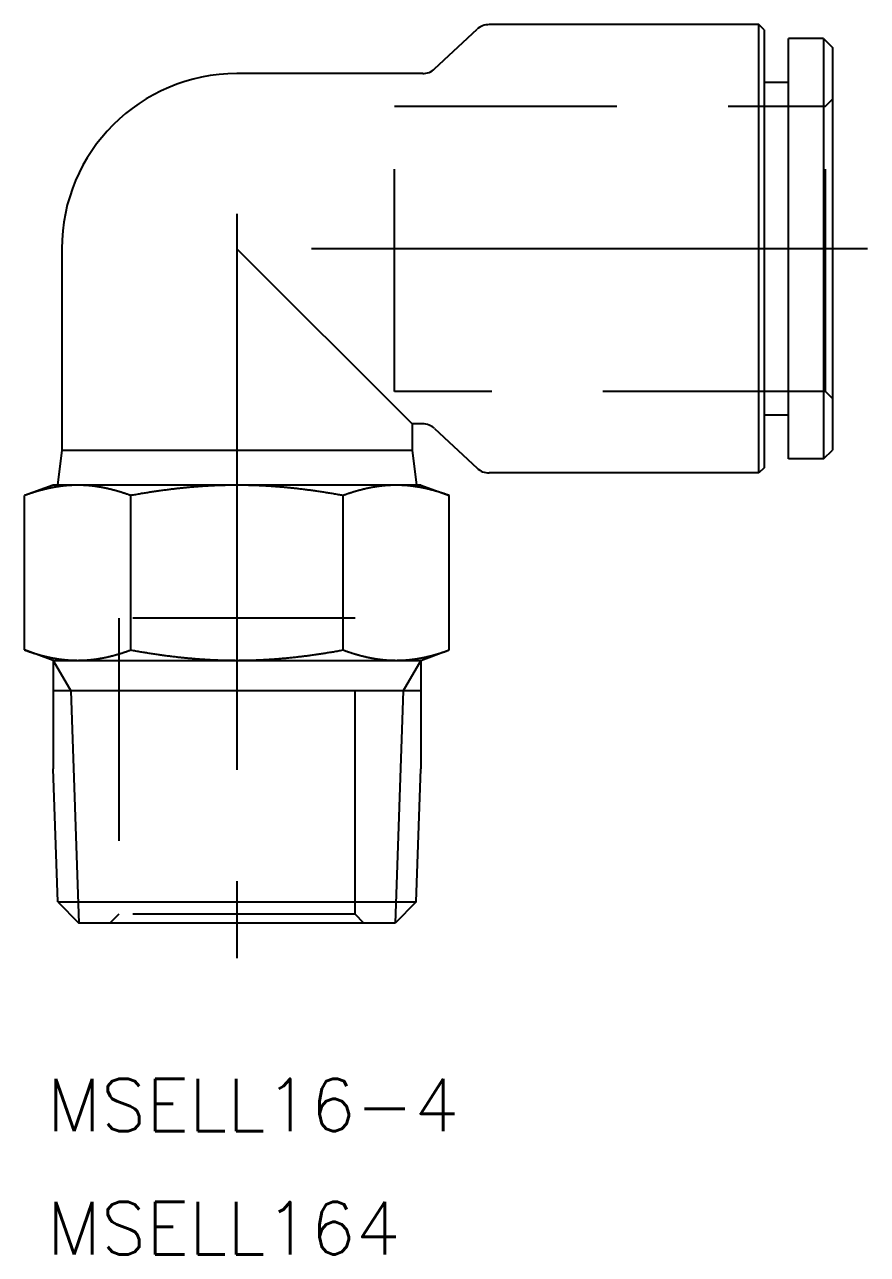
# Model space of a CAD drawing. Extents: x -12.1 to 87.1, y -18.9 to 53.3.
# Drawn here: x -12.1 to 36, y -18.9 to 51.3 of the extents above; entities that cross this region are included whole.
import ezdxf

# ---------------------------------------------------------------- set-up
doc = ezdxf.new("R2010")
doc.units = 0
doc.linetypes.add('CENTER', pattern=[50.8, 31.75, -6.35, 6.35, -6.35])
doc.linetypes.add('DASHED', pattern=[19.05, 12.7, -6.35])
doc.layers.get('0').update_dxf_attribs({"linetype": 'CONTINUOUS'})
doc.layers.add('CENTER', color=1, linetype='CENTER')
doc.styles.get("Standard").update_dxf_attribs({"font": 'txt.shx', "height": 3, "bigfont": 'bigfont.shx'})

msp = doc.modelspace()

# ---------------------------------------------------------------- linework, layer by layer
at = {"color": 7, "linetype": 'CONTINUOUS'}
for p, q in [((29.8, 51.3), (14.39416, 51.3)), ((29.8, 25.7), (29.8, 51.3)), ((30.1, 51), (29.8, 51.3)), ((11.28816, 48.76894), (13.71184, 51.03106)), ((30.1, 51), (30.1, 26)), ((31.5, 26.5), (31.5, 50.5)), ((33.5, 50.5), (31.5, 50.5)), ((33.5, 50.5), (33.5, 26.5)), ((33.5, 50.5), (34, 50)), ((34, 50), (34, 27)), ((10.60584, 48.5), (0, 48.5)), ((31.5, 48), (30.1, 48)), ((-10, 38.5), (-10, 27)), ((10, 28.5), (0, 38.5)), ((31.5, 29), (30.1, 29)), ((10, 28.5), (10, 27)), ((10.60584, 28.5), (10, 28.5)), ((11.28816, 28.23106), (13.71184, 25.96894)), ((-10, 27), (-10.25, 25)), ((-10, 27), (10, 27)), ((10, 27), (10.25, 25)), ((33.5, 26.5), (34, 27)), ((30.1, 26), (29.8, 25.7)), ((33.5, 26.5), (31.5, 26.5)), ((29.8, 25.7), (14.39416, 25.7)), ((-10.5, 25), (-12.12436, 24.40878)), ((10.5, 25), (-10.5, 25)), ((10.5, 25), (12.12436, 24.40878)), ((-12.12436, 15.59122), (-12.12436, 24.40878)), ((-6.06218, 15.59122), (-6.06218, 24.40878)), ((6.06218, 15.59122), (6.06218, 24.40878)), ((12.12436, 15.59122), (12.12436, 24.40878)), ((-10.5, 15), (-12.12436, 15.59122)), ((10.5, 15), (12.12436, 15.59122)), ((-10.5, 15), (10.5, 15)), ((-10.5, 15), (-10.5, 8.80432)), ((10.5, 15), (10.5, 8.80432)), ((10.5, 13.25665), (-10.5, 13.25665)), ((-10.23459, 1.20406), (-10.5, 8.80432)), ((10.23459, 1.20406), (10.5, 8.80432)), ((-10.2346, 1.20406), (-9.03055, 0)), ((-10.23459, 1.20406), (10.23459, 1.20406)), ((10.2346, 1.20406), (9.03055, 0)), ((9.03055, 0), (-9.03055, 0))]:
    msp.add_line(p, q, dxfattribs=at)
at = {"color": 3, "linetype": 'DASHED'}
for p, q in [((33.6, 46.65), (34, 47.05)), ((9, 30.35), (9, 46.65)), ((9, 46.65), (33.6, 46.65)), ((33.6, 30.35), (33.6, 46.65)), ((33.6, 30.35), (9, 30.35)), ((34, 29.95), (33.6, 30.35)), ((-6.75, 17.4), (-6.75, 0.5)), ((6.75, 17.4), (-6.75, 17.4)), ((6.75, 0.5), (6.75, 17.4)), ((-6.75, 0.5), (-7.25, 0)), ((6.75, 0.5), (-6.75, 0.5)), ((7.25, 0), (6.75, 0.5))]:
    msp.add_line(p, q, dxfattribs=at)
at = {"color": 3, "linetype": 'CONTINUOUS'}
for p, q in [((-10.5, 15), (-9.49348, 13.25665)), ((10.5, 15), (9.49348, 13.25665)), ((-9.49348, 13.25665), (-9.03055, 0)), ((9.49348, 13.25665), (9.03055, 0))]:
    msp.add_line(p, q, dxfattribs=at)
at = {"color": 7}
for points in [[(-9.09327, 25, 0), (-9.12439, 24.9999, 0), (-9.15548, 24.9997, 0), (-9.18654, 24.9994, 0), (-9.21757, 24.9989, 0), (-9.24858, 24.9983, 0), (-9.27956, 24.9976, 0), (-9.31051, 24.9967, 0), (-9.34145, 24.9957, 0), (-9.37236, 24.9946, 0), (-9.40326, 24.9933, 0), (-9.43413, 24.992, 0), (-9.46499, 24.9904, 0), (-9.49584, 24.9888, 0), (-9.52668, 24.987, 0), (-9.5575, 24.9851, 0), (-9.58832, 24.983, 0), (-9.61912, 24.9809, 0), (-9.64992, 24.9786, 0), (-9.68072, 24.9761, 0), (-9.71151, 24.9736, 0), (-9.7423, 24.9709, 0), (-9.7731, 24.9681, 0), (-9.80389, 24.9651, 0), (-9.83469, 24.9621, 0), (-9.86549, 24.9589, 0), (-9.89629, 24.9556, 0), (-9.92711, 24.9521, 0), (-9.95793, 24.9485, 0), (-9.98877, 24.9448, 0), (-10.0196, 24.941, 0), (-10.0505, 24.937, 0), (-10.0814, 24.9329, 0), (-10.1122, 24.9287, 0), (-10.1432, 24.9243, 0), (-10.1741, 24.9199, 0), (-10.205, 24.9152, 0), (-10.236, 24.9105, 0), (-10.267, 24.9057, 0), (-10.298, 24.9007, 0), (-10.3291, 24.8955, 0), (-10.3602, 24.8903, 0), (-10.3913, 24.8849, 0), (-10.4224, 24.8794, 0), (-10.4536, 24.8738, 0), (-10.4848, 24.868, 0), (-10.5161, 24.8621, 0), (-10.5474, 24.8561, 0), (-10.5787, 24.85, 0), (-10.61, 24.8437, 0), (-10.6415, 24.8373, 0), (-10.6729, 24.8308, 0), (-10.7044, 24.8241, 0), (-10.736, 24.8173, 0), (-10.7675, 24.8104, 0), (-10.7992, 24.8033, 0), (-10.8309, 24.7961, 0), (-10.8626, 24.7888, 0), (-10.8944, 24.7813, 0), (-10.9263, 24.7738, 0), (-10.9582, 24.766, 0), (-10.9902, 24.7582, 0), (-11.0222, 24.7502, 0), (-11.0543, 24.7421, 0), (-11.0865, 24.7338, 0), (-11.1187, 24.7254, 0), (-11.151, 24.7169, 0), (-11.1834, 24.7083, 0), (-11.2158, 24.6995, 0), (-11.2483, 24.6905, 0), (-11.2809, 24.6815, 0), (-11.3136, 24.6723, 0), (-11.3463, 24.6629, 0), (-11.3791, 24.6535, 0), (-11.412, 24.6438, 0), (-11.445, 24.6341, 0), (-11.478, 24.6242, 0), (-11.5112, 24.6142, 0), (-11.5444, 24.604, 0), (-11.5777, 24.5937, 0), (-11.6112, 24.5832, 0), (-11.6447, 24.5726, 0), (-11.6783, 24.5619, 0), (-11.7119, 24.551, 0), (-11.7457, 24.5399, 0), (-11.7796, 24.5288, 0), (-11.8136, 24.5174, 0), (-11.8477, 24.506, 0), (-11.8819, 24.4943, 0), (-11.9162, 24.4826, 0), (-11.9506, 24.4706, 0), (-11.9851, 24.4586, 0), (-12.0198, 24.4464, 0), (-12.0545, 24.434, 0), (-12.0894, 24.4215, 0), (-12.1244, 24.4088, 0)], [(-6.06218, 24.4088, 0), (-6.09716, 24.4215, 0), (-6.13202, 24.434, 0), (-6.16677, 24.4464, 0), (-6.2014, 24.4586, 0), (-6.23592, 24.4706, 0), (-6.27033, 24.4826, 0), (-6.30463, 24.4943, 0), (-6.33883, 24.506, 0), (-6.37292, 24.5174, 0), (-6.40691, 24.5288, 0), (-6.4408, 24.5399, 0), (-6.47459, 24.551, 0), (-6.50828, 24.5619, 0), (-6.54188, 24.5726, 0), (-6.57538, 24.5832, 0), (-6.60879, 24.5937, 0), (-6.64211, 24.604, 0), (-6.67534, 24.6142, 0), (-6.70848, 24.6242, 0), (-6.74154, 24.6341, 0), (-6.77452, 24.6438, 0), (-6.80741, 24.6535, 0), (-6.84022, 24.6629, 0), (-6.87296, 24.6723, 0), (-6.90562, 24.6815, 0), (-6.9382, 24.6905, 0), (-6.97071, 24.6995, 0), (-7.00314, 24.7083, 0), (-7.03551, 24.7169, 0), (-7.06781, 24.7254, 0), (-7.10004, 24.7338, 0), (-7.1322, 24.7421, 0), (-7.1643, 24.7502, 0), (-7.19634, 24.7582, 0), (-7.22832, 24.766, 0), (-7.26024, 24.7738, 0), (-7.29209, 24.7813, 0), (-7.3239, 24.7888, 0), (-7.35565, 24.7961, 0), (-7.38734, 24.8033, 0), (-7.41899, 24.8104, 0), (-7.45058, 24.8173, 0), (-7.48213, 24.8241, 0), (-7.51362, 24.8308, 0), (-7.54508, 24.8373, 0), (-7.57649, 24.8437, 0), (-7.60785, 24.85, 0), (-7.63918, 24.8561, 0), (-7.67046, 24.8621, 0), (-7.70171, 24.868, 0), (-7.73292, 24.8738, 0), (-7.7641, 24.8794, 0), (-7.79525, 24.8849, 0), (-7.82636, 24.8903, 0), (-7.85744, 24.8955, 0), (-7.88849, 24.9007, 0), (-7.91952, 24.9057, 0), (-7.95052, 24.9105, 0), (-7.98149, 24.9152, 0), (-8.01244, 24.9199, 0), (-8.04338, 24.9243, 0), (-8.07429, 24.9287, 0), (-8.10518, 24.9329, 0), (-8.13606, 24.937, 0), (-8.16692, 24.941, 0), (-8.19776, 24.9448, 0), (-8.2286, 24.9485, 0), (-8.25942, 24.9521, 0), (-8.29024, 24.9556, 0), (-8.32105, 24.9589, 0), (-8.35185, 24.9621, 0), (-8.38264, 24.9651, 0), (-8.41344, 24.9681, 0), (-8.44423, 24.9709, 0), (-8.47502, 24.9736, 0), (-8.50581, 24.9761, 0), (-8.53661, 24.9786, 0), (-8.56741, 24.9809, 0), (-8.59822, 24.983, 0), (-8.62903, 24.9851, 0), (-8.65986, 24.987, 0), (-8.69069, 24.9888, 0), (-8.72154, 24.9904, 0), (-8.7524, 24.992, 0), (-8.78328, 24.9933, 0), (-8.81417, 24.9946, 0), (-8.84509, 24.9957, 0), (-8.87602, 24.9967, 0), (-8.90698, 24.9976, 0), (-8.93796, 24.9983, 0), (-8.96896, 24.9989, 0), (-8.99999, 24.9994, 0), (-9.03105, 24.9997, 0), (-9.06214, 24.9999, 0), (-9.09327, 25, 0)], [(0, 25, 0), (-0.06225, 24.9999, 0), (-0.12443, 24.9997, 0), (-0.18655, 24.9994, 0), (-0.24861, 24.9989, 0), (-0.31062, 24.9983, 0), (-0.37258, 24.9976, 0), (-0.43449, 24.9967, 0), (-0.49636, 24.9957, 0), (-0.55819, 24.9946, 0), (-0.61998, 24.9933, 0), (-0.68173, 24.992, 0), (-0.74345, 24.9904, 0), (-0.80515, 24.9888, 0), (-0.86682, 24.987, 0), (-0.92847, 24.9851, 0), (-0.9901, 24.983, 0), (-1.05171, 24.9809, 0), (-1.11331, 24.9786, 0), (-1.17491, 24.9761, 0), (-1.23649, 24.9736, 0), (-1.29808, 24.9709, 0), (-1.35966, 24.9681, 0), (-1.42125, 24.9651, 0), (-1.48284, 24.9621, 0), (-1.54444, 24.9589, 0), (-1.60606, 24.9556, 0), (-1.66769, 24.9521, 0), (-1.72933, 24.9485, 0), (-1.791, 24.9448, 0), (-1.8527, 24.941, 0), (-1.91442, 24.937, 0), (-1.97617, 24.9329, 0), (-2.03796, 24.9287, 0), (-2.09978, 24.9243, 0), (-2.16164, 24.9199, 0), (-2.22355, 24.9152, 0), (-2.2855, 24.9105, 0), (-2.3475, 24.9057, 0), (-2.40955, 24.9007, 0), (-2.47166, 24.8955, 0), (-2.53382, 24.8903, 0), (-2.59604, 24.8849, 0), (-2.65833, 24.8794, 0), (-2.72068, 24.8738, 0), (-2.78311, 24.868, 0), (-2.8456, 24.8621, 0), (-2.90818, 24.8561, 0), (-2.97083, 24.85, 0), (-3.03356, 24.8437, 0), (-3.09638, 24.8373, 0), (-3.15929, 24.8308, 0), (-3.22228, 24.8241, 0), (-3.28537, 24.8173, 0), (-3.34856, 24.8104, 0), (-3.41185, 24.8033, 0), (-3.47524, 24.7961, 0), (-3.53874, 24.7888, 0), (-3.60234, 24.7813, 0), (-3.66606, 24.7738, 0), (-3.7299, 24.766, 0), (-3.79385, 24.7582, 0), (-3.85793, 24.7502, 0), (-3.92213, 24.7421, 0), (-3.98646, 24.7338, 0), (-4.05092, 24.7254, 0), (-4.11551, 24.7169, 0), (-4.18024, 24.7083, 0), (-4.24512, 24.6995, 0), (-4.31013, 24.6905, 0), (-4.3753, 24.6815, 0), (-4.44061, 24.6723, 0), (-4.50608, 24.6629, 0), (-4.57171, 24.6535, 0), (-4.6375, 24.6438, 0), (-4.70345, 24.6341, 0), (-4.76957, 24.6242, 0), (-4.83586, 24.6142, 0), (-4.90232, 24.604, 0), (-4.96896, 24.5937, 0), (-5.03578, 24.5832, 0), (-5.10278, 24.5726, 0), (-5.16998, 24.5619, 0), (-5.23736, 24.551, 0), (-5.30494, 24.5399, 0), (-5.37271, 24.5288, 0), (-5.44069, 24.5174, 0), (-5.50888, 24.506, 0), (-5.57727, 24.4943, 0), (-5.64587, 24.4826, 0), (-5.7147, 24.4706, 0), (-5.78374, 24.4586, 0), (-5.853, 24.4464, 0), (-5.9225, 24.434, 0), (-5.99222, 24.4215, 0), (-6.06218, 24.4088, 0)], [(6.06218, 24.4088, 0), (5.99222, 24.4215, 0), (5.9225, 24.434, 0), (5.853, 24.4464, 0), (5.78374, 24.4586, 0), (5.7147, 24.4706, 0), (5.64587, 24.4826, 0), (5.57727, 24.4943, 0), (5.50888, 24.506, 0), (5.44069, 24.5174, 0), (5.37271, 24.5288, 0), (5.30494, 24.5399, 0), (5.23736, 24.551, 0), (5.16998, 24.5619, 0), (5.10278, 24.5726, 0), (5.03578, 24.5832, 0), (4.96896, 24.5937, 0), (4.90232, 24.604, 0), (4.83586, 24.6142, 0), (4.76957, 24.6242, 0), (4.70345, 24.6341, 0), (4.6375, 24.6438, 0), (4.57171, 24.6535, 0), (4.50608, 24.6629, 0), (4.44061, 24.6723, 0), (4.3753, 24.6815, 0), (4.31013, 24.6905, 0), (4.24512, 24.6995, 0), (4.18024, 24.7083, 0), (4.11551, 24.7169, 0), (4.05092, 24.7254, 0), (3.98646, 24.7338, 0), (3.92213, 24.7421, 0), (3.85793, 24.7502, 0), (3.79385, 24.7582, 0), (3.7299, 24.766, 0), (3.66606, 24.7738, 0), (3.60234, 24.7813, 0), (3.53874, 24.7888, 0), (3.47524, 24.7961, 0), (3.41185, 24.8033, 0), (3.34856, 24.8104, 0), (3.28537, 24.8173, 0), (3.22228, 24.8241, 0), (3.15929, 24.8308, 0), (3.09638, 24.8373, 0), (3.03356, 24.8437, 0), (2.97083, 24.85, 0), (2.90818, 24.8561, 0), (2.8456, 24.8621, 0), (2.78311, 24.868, 0), (2.72068, 24.8738, 0), (2.65833, 24.8794, 0), (2.59604, 24.8849, 0), (2.53382, 24.8903, 0), (2.47166, 24.8955, 0), (2.40955, 24.9007, 0), (2.3475, 24.9057, 0), (2.2855, 24.9105, 0), (2.22355, 24.9152, 0), (2.16164, 24.9199, 0), (2.09978, 24.9243, 0), (2.03796, 24.9287, 0), (1.97617, 24.9329, 0), (1.91442, 24.937, 0), (1.8527, 24.941, 0), (1.791, 24.9448, 0), (1.72933, 24.9485, 0), (1.66769, 24.9521, 0), (1.60606, 24.9556, 0), (1.54444, 24.9589, 0), (1.48284, 24.9621, 0), (1.42125, 24.9651, 0), (1.35966, 24.9681, 0), (1.29808, 24.9709, 0), (1.23649, 24.9736, 0), (1.17491, 24.9761, 0), (1.11331, 24.9786, 0), (1.05171, 24.9809, 0), (0.9901, 24.983, 0), (0.92847, 24.9851, 0), (0.86682, 24.987, 0), (0.80515, 24.9888, 0), (0.74345, 24.9904, 0), (0.68173, 24.992, 0), (0.61998, 24.9933, 0), (0.55819, 24.9946, 0), (0.49636, 24.9957, 0), (0.43449, 24.9967, 0), (0.37258, 24.9976, 0), (0.31062, 24.9983, 0), (0.24861, 24.9989, 0), (0.18655, 24.9994, 0), (0.12443, 24.9997, 0), (0.06225, 24.9999, 0), (0, 25, 0)], [(9.09327, 25, 0), (9.06214, 24.9999, 0), (9.03105, 24.9997, 0), (8.99999, 24.9994, 0), (8.96896, 24.9989, 0), (8.93796, 24.9983, 0), (8.90698, 24.9976, 0), (8.87602, 24.9967, 0), (8.84509, 24.9957, 0), (8.81417, 24.9946, 0), (8.78328, 24.9933, 0), (8.7524, 24.992, 0), (8.72154, 24.9904, 0), (8.69069, 24.9888, 0), (8.65986, 24.987, 0), (8.62903, 24.9851, 0), (8.59822, 24.983, 0), (8.56741, 24.9809, 0), (8.53661, 24.9786, 0), (8.50581, 24.9761, 0), (8.47502, 24.9736, 0), (8.44423, 24.9709, 0), (8.41344, 24.9681, 0), (8.38264, 24.9651, 0), (8.35185, 24.9621, 0), (8.32105, 24.9589, 0), (8.29024, 24.9556, 0), (8.25942, 24.9521, 0), (8.2286, 24.9485, 0), (8.19776, 24.9448, 0), (8.16692, 24.941, 0), (8.13606, 24.937, 0), (8.10518, 24.9329, 0), (8.07429, 24.9287, 0), (8.04338, 24.9243, 0), (8.01244, 24.9199, 0), (7.98149, 24.9152, 0), (7.95052, 24.9105, 0), (7.91952, 24.9057, 0), (7.88849, 24.9007, 0), (7.85744, 24.8955, 0), (7.82636, 24.8903, 0), (7.79525, 24.8849, 0), (7.7641, 24.8794, 0), (7.73292, 24.8738, 0), (7.70171, 24.868, 0), (7.67046, 24.8621, 0), (7.63918, 24.8561, 0), (7.60785, 24.85, 0), (7.57649, 24.8437, 0), (7.54508, 24.8373, 0), (7.51362, 24.8308, 0), (7.48213, 24.8241, 0), (7.45058, 24.8173, 0), (7.41899, 24.8104, 0), (7.38734, 24.8033, 0), (7.35565, 24.7961, 0), (7.3239, 24.7888, 0), (7.29209, 24.7813, 0), (7.26024, 24.7738, 0), (7.22832, 24.766, 0), (7.19634, 24.7582, 0), (7.1643, 24.7502, 0), (7.1322, 24.7421, 0), (7.10004, 24.7338, 0), (7.06781, 24.7254, 0), (7.03551, 24.7169, 0), (7.00314, 24.7083, 0), (6.97071, 24.6995, 0), (6.9382, 24.6905, 0), (6.90562, 24.6815, 0), (6.87296, 24.6723, 0), (6.84022, 24.6629, 0), (6.80741, 24.6535, 0), (6.77452, 24.6438, 0), (6.74154, 24.6341, 0), (6.70848, 24.6242, 0), (6.67534, 24.6142, 0), (6.64211, 24.604, 0), (6.60879, 24.5937, 0), (6.57538, 24.5832, 0), (6.54188, 24.5726, 0), (6.50828, 24.5619, 0), (6.47459, 24.551, 0), (6.4408, 24.5399, 0), (6.40691, 24.5288, 0), (6.37292, 24.5174, 0), (6.33883, 24.506, 0), (6.30463, 24.4943, 0), (6.27033, 24.4826, 0), (6.23592, 24.4706, 0), (6.2014, 24.4586, 0), (6.16677, 24.4464, 0), (6.13202, 24.434, 0), (6.09716, 24.4215, 0), (6.06218, 24.4088, 0)], [(12.1244, 24.4088, 0), (12.0894, 24.4215, 0), (12.0545, 24.434, 0), (12.0198, 24.4464, 0), (11.9851, 24.4586, 0), (11.9506, 24.4706, 0), (11.9162, 24.4826, 0), (11.8819, 24.4943, 0), (11.8477, 24.506, 0), (11.8136, 24.5174, 0), (11.7796, 24.5288, 0), (11.7457, 24.5399, 0), (11.7119, 24.551, 0), (11.6783, 24.5619, 0), (11.6447, 24.5726, 0), (11.6112, 24.5832, 0), (11.5777, 24.5937, 0), (11.5444, 24.604, 0), (11.5112, 24.6142, 0), (11.478, 24.6242, 0), (11.445, 24.6341, 0), (11.412, 24.6438, 0), (11.3791, 24.6535, 0), (11.3463, 24.6629, 0), (11.3136, 24.6723, 0), (11.2809, 24.6815, 0), (11.2483, 24.6905, 0), (11.2158, 24.6995, 0), (11.1834, 24.7083, 0), (11.151, 24.7169, 0), (11.1187, 24.7254, 0), (11.0865, 24.7338, 0), (11.0543, 24.7421, 0), (11.0222, 24.7502, 0), (10.9902, 24.7582, 0), (10.9582, 24.766, 0), (10.9263, 24.7738, 0), (10.8944, 24.7813, 0), (10.8626, 24.7888, 0), (10.8309, 24.7961, 0), (10.7992, 24.8033, 0), (10.7675, 24.8104, 0), (10.736, 24.8173, 0), (10.7044, 24.8241, 0), (10.6729, 24.8308, 0), (10.6415, 24.8373, 0), (10.61, 24.8437, 0), (10.5787, 24.85, 0), (10.5474, 24.8561, 0), (10.5161, 24.8621, 0), (10.4848, 24.868, 0), (10.4536, 24.8738, 0), (10.4224, 24.8794, 0), (10.3913, 24.8849, 0), (10.3602, 24.8903, 0), (10.3291, 24.8955, 0), (10.298, 24.9007, 0), (10.267, 24.9057, 0), (10.236, 24.9105, 0), (10.205, 24.9152, 0), (10.1741, 24.9199, 0), (10.1432, 24.9243, 0), (10.1122, 24.9287, 0), (10.0814, 24.9329, 0), (10.0505, 24.937, 0), (10.0196, 24.941, 0), (9.98877, 24.9448, 0), (9.95793, 24.9485, 0), (9.92711, 24.9521, 0), (9.89629, 24.9556, 0), (9.86549, 24.9589, 0), (9.83469, 24.9621, 0), (9.80389, 24.9651, 0), (9.7731, 24.9681, 0), (9.7423, 24.9709, 0), (9.71151, 24.9736, 0), (9.68072, 24.9761, 0), (9.64992, 24.9786, 0), (9.61912, 24.9809, 0), (9.58832, 24.983, 0), (9.5575, 24.9851, 0), (9.52668, 24.987, 0), (9.49584, 24.9888, 0), (9.46499, 24.9904, 0), (9.43413, 24.992, 0), (9.40326, 24.9933, 0), (9.37236, 24.9946, 0), (9.34145, 24.9957, 0), (9.31051, 24.9967, 0), (9.27956, 24.9976, 0), (9.24858, 24.9983, 0), (9.21757, 24.9989, 0), (9.18654, 24.9994, 0), (9.15548, 24.9997, 0), (9.12439, 24.9999, 0), (9.09327, 25, 0)], [(-12.1244, 15.5912, 0), (-12.0894, 15.5785, 0), (-12.0545, 15.566, 0), (-12.0198, 15.5536, 0), (-11.9851, 15.5414, 0), (-11.9506, 15.5294, 0), (-11.9162, 15.5174, 0), (-11.8819, 15.5057, 0), (-11.8477, 15.494, 0), (-11.8136, 15.4826, 0), (-11.7796, 15.4712, 0), (-11.7457, 15.4601, 0), (-11.7119, 15.449, 0), (-11.6783, 15.4381, 0), (-11.6447, 15.4274, 0), (-11.6112, 15.4168, 0), (-11.5777, 15.4063, 0), (-11.5444, 15.396, 0), (-11.5112, 15.3858, 0), (-11.478, 15.3758, 0), (-11.445, 15.3659, 0), (-11.412, 15.3562, 0), (-11.3791, 15.3465, 0), (-11.3463, 15.3371, 0), (-11.3136, 15.3277, 0), (-11.2809, 15.3185, 0), (-11.2483, 15.3095, 0), (-11.2158, 15.3005, 0), (-11.1834, 15.2917, 0), (-11.151, 15.2831, 0), (-11.1187, 15.2746, 0), (-11.0865, 15.2662, 0), (-11.0543, 15.2579, 0), (-11.0222, 15.2498, 0), (-10.9902, 15.2418, 0), (-10.9582, 15.234, 0), (-10.9263, 15.2262, 0), (-10.8944, 15.2187, 0), (-10.8626, 15.2112, 0), (-10.8309, 15.2039, 0), (-10.7992, 15.1967, 0), (-10.7675, 15.1896, 0), (-10.736, 15.1827, 0), (-10.7044, 15.1759, 0), (-10.6729, 15.1692, 0), (-10.6415, 15.1627, 0), (-10.61, 15.1563, 0), (-10.5787, 15.15, 0), (-10.5474, 15.1439, 0), (-10.5161, 15.1379, 0), (-10.4848, 15.132, 0), (-10.4536, 15.1262, 0), (-10.4224, 15.1206, 0), (-10.3913, 15.1151, 0), (-10.3602, 15.1097, 0), (-10.3291, 15.1045, 0), (-10.298, 15.0993, 0), (-10.267, 15.0943, 0), (-10.236, 15.0895, 0), (-10.205, 15.0848, 0), (-10.1741, 15.0801, 0), (-10.1432, 15.0757, 0), (-10.1122, 15.0713, 0), (-10.0814, 15.0671, 0), (-10.0505, 15.063, 0), (-10.0196, 15.059, 0), (-9.98877, 15.0552, 0), (-9.95793, 15.0515, 0), (-9.92711, 15.0479, 0), (-9.89629, 15.0444, 0), (-9.86549, 15.0411, 0), (-9.83469, 15.0379, 0), (-9.80389, 15.0349, 0), (-9.7731, 15.0319, 0), (-9.7423, 15.0291, 0), (-9.71151, 15.0264, 0), (-9.68072, 15.0239, 0), (-9.64992, 15.0214, 0), (-9.61912, 15.0191, 0), (-9.58832, 15.017, 0), (-9.5575, 15.0149, 0), (-9.52668, 15.013, 0), (-9.49584, 15.0112, 0), (-9.46499, 15.0096, 0), (-9.43413, 15.008, 0), (-9.40326, 15.0067, 0), (-9.37236, 15.0054, 0), (-9.34145, 15.0043, 0), (-9.31051, 15.0033, 0), (-9.27956, 15.0024, 0), (-9.24858, 15.0017, 0), (-9.21757, 15.0011, 0), (-9.18654, 15.0006, 0), (-9.15548, 15.0003, 0), (-9.12439, 15.0001, 0), (-9.09327, 15, 0)], [(-9.09327, 15, 0), (-9.06214, 15.0001, 0), (-9.03105, 15.0003, 0), (-8.99999, 15.0006, 0), (-8.96896, 15.0011, 0), (-8.93796, 15.0017, 0), (-8.90698, 15.0024, 0), (-8.87602, 15.0033, 0), (-8.84509, 15.0043, 0), (-8.81417, 15.0054, 0), (-8.78328, 15.0067, 0), (-8.7524, 15.008, 0), (-8.72154, 15.0096, 0), (-8.69069, 15.0112, 0), (-8.65986, 15.013, 0), (-8.62903, 15.0149, 0), (-8.59822, 15.017, 0), (-8.56741, 15.0191, 0), (-8.53661, 15.0214, 0), (-8.50581, 15.0239, 0), (-8.47502, 15.0264, 0), (-8.44423, 15.0291, 0), (-8.41344, 15.0319, 0), (-8.38264, 15.0349, 0), (-8.35185, 15.0379, 0), (-8.32105, 15.0411, 0), (-8.29024, 15.0444, 0), (-8.25942, 15.0479, 0), (-8.2286, 15.0515, 0), (-8.19776, 15.0552, 0), (-8.16692, 15.059, 0), (-8.13606, 15.063, 0), (-8.10518, 15.0671, 0), (-8.07429, 15.0713, 0), (-8.04338, 15.0757, 0), (-8.01244, 15.0801, 0), (-7.98149, 15.0848, 0), (-7.95052, 15.0895, 0), (-7.91952, 15.0943, 0), (-7.88849, 15.0993, 0), (-7.85744, 15.1045, 0), (-7.82636, 15.1097, 0), (-7.79525, 15.1151, 0), (-7.7641, 15.1206, 0), (-7.73292, 15.1262, 0), (-7.70171, 15.132, 0), (-7.67046, 15.1379, 0), (-7.63918, 15.1439, 0), (-7.60785, 15.15, 0), (-7.57649, 15.1563, 0), (-7.54508, 15.1627, 0), (-7.51362, 15.1692, 0), (-7.48213, 15.1759, 0), (-7.45058, 15.1827, 0), (-7.41899, 15.1896, 0), (-7.38734, 15.1967, 0), (-7.35565, 15.2039, 0), (-7.3239, 15.2112, 0), (-7.29209, 15.2187, 0), (-7.26024, 15.2262, 0), (-7.22832, 15.234, 0), (-7.19634, 15.2418, 0), (-7.1643, 15.2498, 0), (-7.1322, 15.2579, 0), (-7.10004, 15.2662, 0), (-7.06781, 15.2746, 0), (-7.03551, 15.2831, 0), (-7.00314, 15.2917, 0), (-6.97071, 15.3005, 0), (-6.9382, 15.3095, 0), (-6.90562, 15.3185, 0), (-6.87296, 15.3277, 0), (-6.84022, 15.3371, 0), (-6.80741, 15.3465, 0), (-6.77452, 15.3562, 0), (-6.74154, 15.3659, 0), (-6.70848, 15.3758, 0), (-6.67534, 15.3858, 0), (-6.64211, 15.396, 0), (-6.60879, 15.4063, 0), (-6.57538, 15.4168, 0), (-6.54188, 15.4274, 0), (-6.50828, 15.4381, 0), (-6.47459, 15.449, 0), (-6.4408, 15.4601, 0), (-6.40691, 15.4712, 0), (-6.37292, 15.4826, 0), (-6.33883, 15.494, 0), (-6.30463, 15.5057, 0), (-6.27033, 15.5174, 0), (-6.23592, 15.5294, 0), (-6.2014, 15.5414, 0), (-6.16677, 15.5536, 0), (-6.13202, 15.566, 0), (-6.09716, 15.5785, 0), (-6.06218, 15.5912, 0)], [(-6.06218, 15.5912, 0), (-5.99222, 15.5785, 0), (-5.9225, 15.566, 0), (-5.853, 15.5536, 0), (-5.78374, 15.5414, 0), (-5.7147, 15.5294, 0), (-5.64587, 15.5174, 0), (-5.57727, 15.5057, 0), (-5.50888, 15.494, 0), (-5.44069, 15.4826, 0), (-5.37271, 15.4712, 0), (-5.30494, 15.4601, 0), (-5.23736, 15.449, 0), (-5.16998, 15.4381, 0), (-5.10278, 15.4274, 0), (-5.03578, 15.4168, 0), (-4.96896, 15.4063, 0), (-4.90232, 15.396, 0), (-4.83586, 15.3858, 0), (-4.76957, 15.3758, 0), (-4.70345, 15.3659, 0), (-4.6375, 15.3562, 0), (-4.57171, 15.3465, 0), (-4.50608, 15.3371, 0), (-4.44061, 15.3277, 0), (-4.3753, 15.3185, 0), (-4.31013, 15.3095, 0), (-4.24512, 15.3005, 0), (-4.18024, 15.2917, 0), (-4.11551, 15.2831, 0), (-4.05092, 15.2746, 0), (-3.98646, 15.2662, 0), (-3.92213, 15.2579, 0), (-3.85793, 15.2498, 0), (-3.79385, 15.2418, 0), (-3.7299, 15.234, 0), (-3.66606, 15.2262, 0), (-3.60234, 15.2187, 0), (-3.53874, 15.2112, 0), (-3.47524, 15.2039, 0), (-3.41185, 15.1967, 0), (-3.34856, 15.1896, 0), (-3.28537, 15.1827, 0), (-3.22228, 15.1759, 0), (-3.15929, 15.1692, 0), (-3.09638, 15.1627, 0), (-3.03356, 15.1563, 0), (-2.97083, 15.15, 0), (-2.90818, 15.1439, 0), (-2.8456, 15.1379, 0), (-2.78311, 15.132, 0), (-2.72068, 15.1262, 0), (-2.65833, 15.1206, 0), (-2.59604, 15.1151, 0), (-2.53382, 15.1097, 0), (-2.47166, 15.1045, 0), (-2.40955, 15.0993, 0), (-2.3475, 15.0943, 0), (-2.2855, 15.0895, 0), (-2.22355, 15.0848, 0), (-2.16164, 15.0801, 0), (-2.09978, 15.0757, 0), (-2.03796, 15.0713, 0), (-1.97617, 15.0671, 0), (-1.91442, 15.063, 0), (-1.8527, 15.059, 0), (-1.791, 15.0552, 0), (-1.72933, 15.0515, 0), (-1.66769, 15.0479, 0), (-1.60606, 15.0444, 0), (-1.54444, 15.0411, 0), (-1.48284, 15.0379, 0), (-1.42125, 15.0349, 0), (-1.35966, 15.0319, 0), (-1.29808, 15.0291, 0), (-1.23649, 15.0264, 0), (-1.17491, 15.0239, 0), (-1.11331, 15.0214, 0), (-1.05171, 15.0191, 0), (-0.9901, 15.017, 0), (-0.92847, 15.0149, 0), (-0.86682, 15.013, 0), (-0.80515, 15.0112, 0), (-0.74345, 15.0096, 0), (-0.68173, 15.008, 0), (-0.61998, 15.0067, 0), (-0.55819, 15.0054, 0), (-0.49636, 15.0043, 0), (-0.43449, 15.0033, 0), (-0.37258, 15.0024, 0), (-0.31062, 15.0017, 0), (-0.24861, 15.0011, 0), (-0.18655, 15.0006, 0), (-0.12443, 15.0003, 0), (-0.06225, 15.0001, 0), (0, 15, 0)], [(0, 15, 0), (0.06225, 15.0001, 0), (0.12443, 15.0003, 0), (0.18655, 15.0006, 0), (0.24861, 15.0011, 0), (0.31062, 15.0017, 0), (0.37258, 15.0024, 0), (0.43449, 15.0033, 0), (0.49636, 15.0043, 0), (0.55819, 15.0054, 0), (0.61998, 15.0067, 0), (0.68173, 15.008, 0), (0.74345, 15.0096, 0), (0.80515, 15.0112, 0), (0.86682, 15.013, 0), (0.92847, 15.0149, 0), (0.9901, 15.017, 0), (1.05171, 15.0191, 0), (1.11331, 15.0214, 0), (1.17491, 15.0239, 0), (1.23649, 15.0264, 0), (1.29808, 15.0291, 0), (1.35966, 15.0319, 0), (1.42125, 15.0349, 0), (1.48284, 15.0379, 0), (1.54444, 15.0411, 0), (1.60606, 15.0444, 0), (1.66769, 15.0479, 0), (1.72933, 15.0515, 0), (1.791, 15.0552, 0), (1.8527, 15.059, 0), (1.91442, 15.063, 0), (1.97617, 15.0671, 0), (2.03796, 15.0713, 0), (2.09978, 15.0757, 0), (2.16164, 15.0801, 0), (2.22355, 15.0848, 0), (2.2855, 15.0895, 0), (2.3475, 15.0943, 0), (2.40955, 15.0993, 0), (2.47166, 15.1045, 0), (2.53382, 15.1097, 0), (2.59604, 15.1151, 0), (2.65833, 15.1206, 0), (2.72068, 15.1262, 0), (2.78311, 15.132, 0), (2.8456, 15.1379, 0), (2.90818, 15.1439, 0), (2.97083, 15.15, 0), (3.03356, 15.1563, 0), (3.09638, 15.1627, 0), (3.15929, 15.1692, 0), (3.22228, 15.1759, 0), (3.28537, 15.1827, 0), (3.34856, 15.1896, 0), (3.41185, 15.1967, 0), (3.47524, 15.2039, 0), (3.53874, 15.2112, 0), (3.60234, 15.2187, 0), (3.66606, 15.2262, 0), (3.7299, 15.234, 0), (3.79385, 15.2418, 0), (3.85793, 15.2498, 0), (3.92213, 15.2579, 0), (3.98646, 15.2662, 0), (4.05092, 15.2746, 0), (4.11551, 15.2831, 0), (4.18024, 15.2917, 0), (4.24512, 15.3005, 0), (4.31013, 15.3095, 0), (4.3753, 15.3185, 0), (4.44061, 15.3277, 0), (4.50608, 15.3371, 0), (4.57171, 15.3465, 0), (4.6375, 15.3562, 0), (4.70345, 15.3659, 0), (4.76957, 15.3758, 0), (4.83586, 15.3858, 0), (4.90232, 15.396, 0), (4.96896, 15.4063, 0), (5.03578, 15.4168, 0), (5.10278, 15.4274, 0), (5.16998, 15.4381, 0), (5.23736, 15.449, 0), (5.30494, 15.4601, 0), (5.37271, 15.4712, 0), (5.44069, 15.4826, 0), (5.50888, 15.494, 0), (5.57727, 15.5057, 0), (5.64587, 15.5174, 0), (5.7147, 15.5294, 0), (5.78374, 15.5414, 0), (5.853, 15.5536, 0), (5.9225, 15.566, 0), (5.99222, 15.5785, 0), (6.06218, 15.5912, 0)], [(6.06218, 15.5912, 0), (6.09716, 15.5785, 0), (6.13202, 15.566, 0), (6.16677, 15.5536, 0), (6.2014, 15.5414, 0), (6.23592, 15.5294, 0), (6.27033, 15.5174, 0), (6.30463, 15.5057, 0), (6.33883, 15.494, 0), (6.37292, 15.4826, 0), (6.40691, 15.4712, 0), (6.4408, 15.4601, 0), (6.47459, 15.449, 0), (6.50828, 15.4381, 0), (6.54188, 15.4274, 0), (6.57538, 15.4168, 0), (6.60879, 15.4063, 0), (6.64211, 15.396, 0), (6.67534, 15.3858, 0), (6.70848, 15.3758, 0), (6.74154, 15.3659, 0), (6.77452, 15.3562, 0), (6.80741, 15.3465, 0), (6.84022, 15.3371, 0), (6.87296, 15.3277, 0), (6.90562, 15.3185, 0), (6.9382, 15.3095, 0), (6.97071, 15.3005, 0), (7.00314, 15.2917, 0), (7.03551, 15.2831, 0), (7.06781, 15.2746, 0), (7.10004, 15.2662, 0), (7.1322, 15.2579, 0), (7.1643, 15.2498, 0), (7.19634, 15.2418, 0), (7.22832, 15.234, 0), (7.26024, 15.2262, 0), (7.29209, 15.2187, 0), (7.3239, 15.2112, 0), (7.35565, 15.2039, 0), (7.38734, 15.1967, 0), (7.41899, 15.1896, 0), (7.45058, 15.1827, 0), (7.48213, 15.1759, 0), (7.51362, 15.1692, 0), (7.54508, 15.1627, 0), (7.57649, 15.1563, 0), (7.60785, 15.15, 0), (7.63918, 15.1439, 0), (7.67046, 15.1379, 0), (7.70171, 15.132, 0), (7.73292, 15.1262, 0), (7.7641, 15.1206, 0), (7.79525, 15.1151, 0), (7.82636, 15.1097, 0), (7.85744, 15.1045, 0), (7.88849, 15.0993, 0), (7.91952, 15.0943, 0), (7.95052, 15.0895, 0), (7.98149, 15.0848, 0), (8.01244, 15.0801, 0), (8.04338, 15.0757, 0), (8.07429, 15.0713, 0), (8.10518, 15.0671, 0), (8.13606, 15.063, 0), (8.16692, 15.059, 0), (8.19776, 15.0552, 0), (8.2286, 15.0515, 0), (8.25942, 15.0479, 0), (8.29024, 15.0444, 0), (8.32105, 15.0411, 0), (8.35185, 15.0379, 0), (8.38264, 15.0349, 0), (8.41344, 15.0319, 0), (8.44423, 15.0291, 0), (8.47502, 15.0264, 0), (8.50581, 15.0239, 0), (8.53661, 15.0214, 0), (8.56741, 15.0191, 0), (8.59822, 15.017, 0), (8.62903, 15.0149, 0), (8.65986, 15.013, 0), (8.69069, 15.0112, 0), (8.72154, 15.0096, 0), (8.7524, 15.008, 0), (8.78328, 15.0067, 0), (8.81417, 15.0054, 0), (8.84509, 15.0043, 0), (8.87602, 15.0033, 0), (8.90698, 15.0024, 0), (8.93796, 15.0017, 0), (8.96896, 15.0011, 0), (8.99999, 15.0006, 0), (9.03105, 15.0003, 0), (9.06214, 15.0001, 0), (9.09327, 15, 0)], [(9.09327, 15, 0), (9.12439, 15.0001, 0), (9.15548, 15.0003, 0), (9.18654, 15.0006, 0), (9.21757, 15.0011, 0), (9.24858, 15.0017, 0), (9.27956, 15.0024, 0), (9.31051, 15.0033, 0), (9.34145, 15.0043, 0), (9.37236, 15.0054, 0), (9.40326, 15.0067, 0), (9.43413, 15.008, 0), (9.46499, 15.0096, 0), (9.49584, 15.0112, 0), (9.52668, 15.013, 0), (9.5575, 15.0149, 0), (9.58832, 15.017, 0), (9.61912, 15.0191, 0), (9.64992, 15.0214, 0), (9.68072, 15.0239, 0), (9.71151, 15.0264, 0), (9.7423, 15.0291, 0), (9.7731, 15.0319, 0), (9.80389, 15.0349, 0), (9.83469, 15.0379, 0), (9.86549, 15.0411, 0), (9.89629, 15.0444, 0), (9.92711, 15.0479, 0), (9.95793, 15.0515, 0), (9.98877, 15.0552, 0), (10.0196, 15.059, 0), (10.0505, 15.063, 0), (10.0814, 15.0671, 0), (10.1122, 15.0713, 0), (10.1432, 15.0757, 0), (10.1741, 15.0801, 0), (10.205, 15.0848, 0), (10.236, 15.0895, 0), (10.267, 15.0943, 0), (10.298, 15.0993, 0), (10.3291, 15.1045, 0), (10.3602, 15.1097, 0), (10.3913, 15.1151, 0), (10.4224, 15.1206, 0), (10.4536, 15.1262, 0), (10.4848, 15.132, 0), (10.5161, 15.1379, 0), (10.5474, 15.1439, 0), (10.5787, 15.15, 0), (10.61, 15.1563, 0), (10.6415, 15.1627, 0), (10.6729, 15.1692, 0), (10.7044, 15.1759, 0), (10.736, 15.1827, 0), (10.7675, 15.1896, 0), (10.7992, 15.1967, 0), (10.8309, 15.2039, 0), (10.8626, 15.2112, 0), (10.8944, 15.2187, 0), (10.9263, 15.2262, 0), (10.9582, 15.234, 0), (10.9902, 15.2418, 0), (11.0222, 15.2498, 0), (11.0543, 15.2579, 0), (11.0865, 15.2662, 0), (11.1187, 15.2746, 0), (11.151, 15.2831, 0), (11.1834, 15.2917, 0), (11.2158, 15.3005, 0), (11.2483, 15.3095, 0), (11.2809, 15.3185, 0), (11.3136, 15.3277, 0), (11.3463, 15.3371, 0), (11.3791, 15.3465, 0), (11.412, 15.3562, 0), (11.445, 15.3659, 0), (11.478, 15.3758, 0), (11.5112, 15.3858, 0), (11.5444, 15.396, 0), (11.5777, 15.4063, 0), (11.6112, 15.4168, 0), (11.6447, 15.4274, 0), (11.6783, 15.4381, 0), (11.7119, 15.449, 0), (11.7457, 15.4601, 0), (11.7796, 15.4712, 0), (11.8136, 15.4826, 0), (11.8477, 15.494, 0), (11.8819, 15.5057, 0), (11.9162, 15.5174, 0), (11.9506, 15.5294, 0), (11.9851, 15.5414, 0), (12.0198, 15.5536, 0), (12.0545, 15.566, 0), (12.0894, 15.5785, 0), (12.1244, 15.5912, 0)]]:
    msp.add_polyline3d(points, dxfattribs=at)
at = {"color": 7, "linetype": 'CONTINUOUS'}
for centre, radius, start, end in [((14.39416, 50.3), 1, 90, 133.025066), ((0, 38.5), 10, 90, 180), ((10.60584, 49.5), 1, 270, 313.025066), ((10.60584, 27.5), 1, 46.974934, 90), ((14.39416, 26.7), 1, 226.974934, 270)]:
    msp.add_arc(centre, radius, start, end, dxfattribs=at)
at = {"layer": 'CENTER', "color": 1, "linetype": 'CENTER'}
for p, q in [((0, 40.5), (0, -2)), ((36, 38.5), (-2, 38.5))]:
    msp.add_line(p, q, dxfattribs=at)

# ---------------------------------------------------------------- texts
at = {"color": 7, "linetype": 'CONTINUOUS'}
for s, p in [('MSELL16-4', (-10.84618, -11.88721)), ('MSELL164', (-10.84618, -18.92056))]:
    msp.add_text(s, height=3, dxfattribs=at).set_placement(p)

doc.saveas('drawing.dxf')
